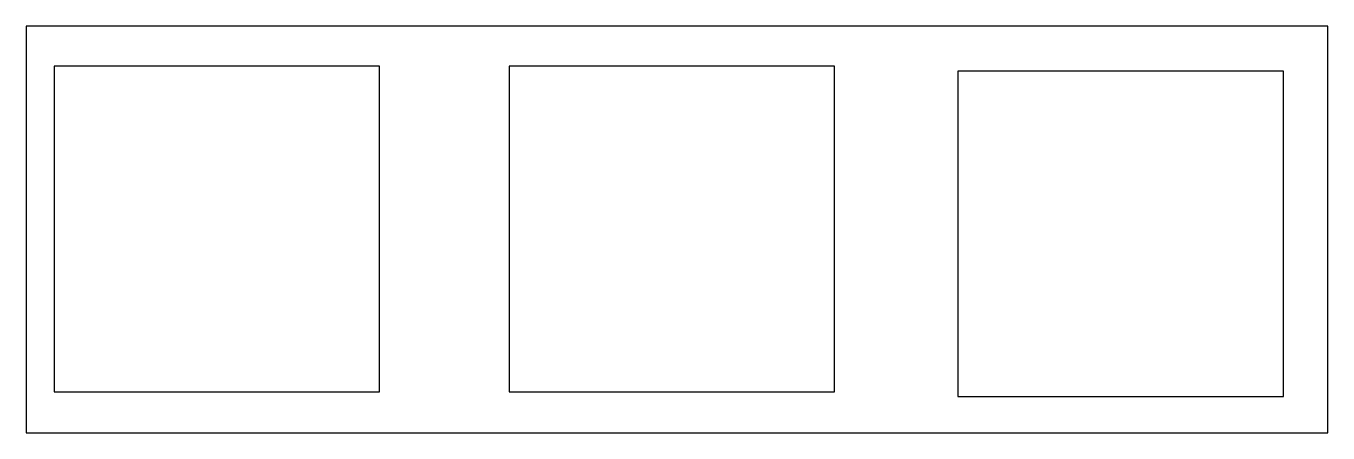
# Model space of a CAD drawing. Header units: millimetres. Extents: x 0 to 8000, y 0 to 2500.
import ezdxf

# ---------------------------------------------------------------- set-up
doc = ezdxf.new("R2010")
doc.units = ezdxf.units.MM

msp = doc.modelspace()

# ---------------------------------------------------------------- linework, layer by layer
at = {"color": 1}
for points in [[(8000, 2500), (0, 2500)], [(0, 2500), (0, 0)], [(8000, 0), (8000, 2500)], [(0, 0), (8000, 0)]]:
    msp.add_lwpolyline(points, dxfattribs=at)
for points in [[(2172.9, 2252.7), (172.9, 2252.7)], [(172.9, 2252.7), (172.9, 252.7)], [(2172.9, 252.7), (2172.9, 2252.7)], [(4968, 2253.6), (2968, 2253.6)], [(2968, 2253.6), (2968, 253.6)], [(4968, 253.6), (4968, 2253.6)], [(7726.5, 2223.7), (5726.5, 2223.7)], [(5726.5, 2223.7), (5726.5, 223.7)], [(7726.5, 223.7), (7726.5, 2223.7)], [(172.9, 252.7), (2172.9, 252.7)], [(2968, 253.6), (4968, 253.6)], [(5726.5, 223.7), (7726.5, 223.7)]]:
    msp.add_lwpolyline(points)

doc.saveas('drawing.dxf')
